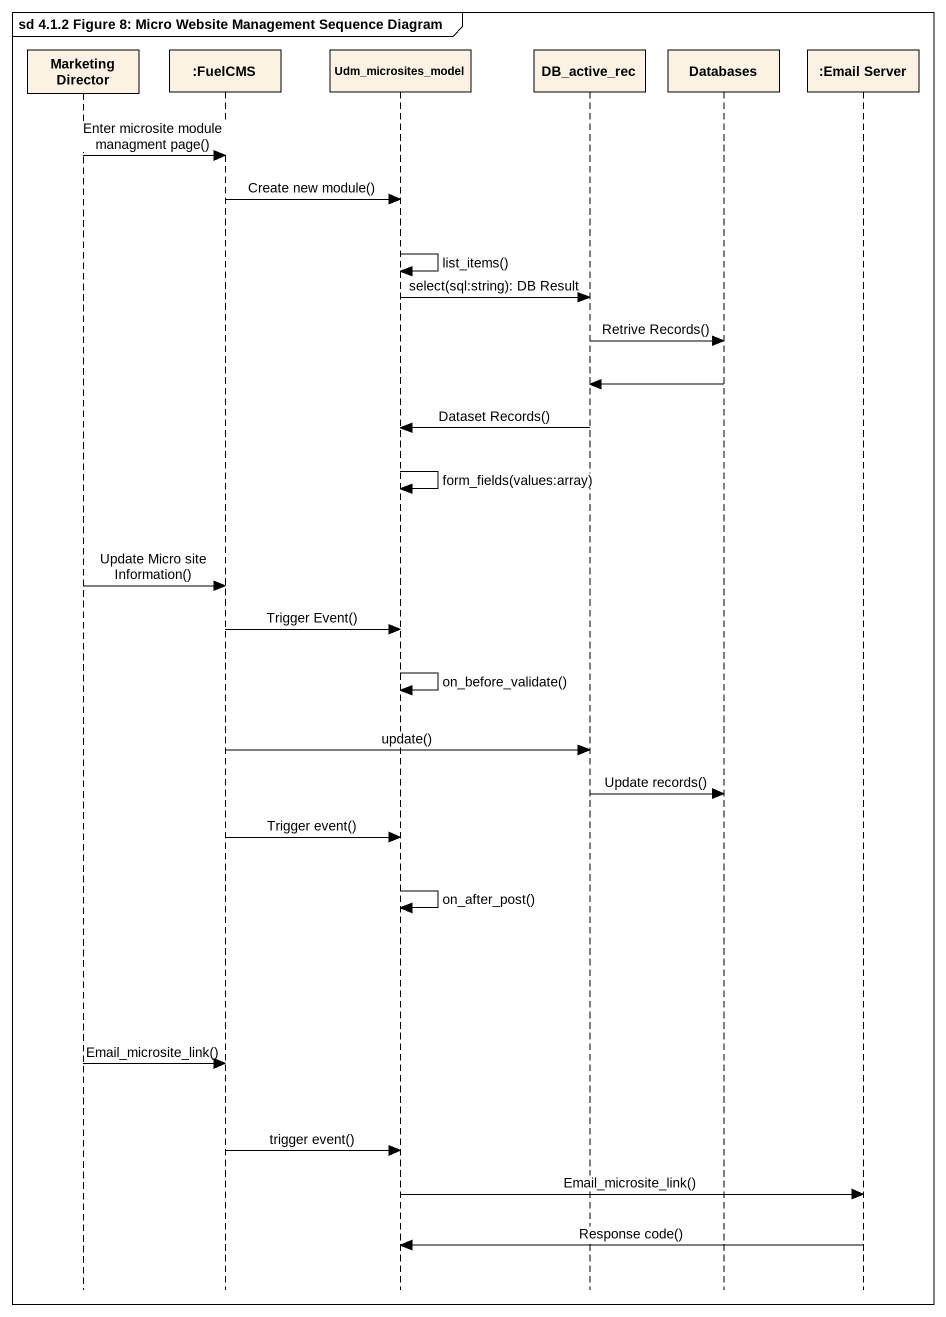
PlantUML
@startuml
mainframe sd 4.1.2 Figure 8: Micro Website Management Sequence Diagram
hide footbox
participant "Marketing Director" as Marketing_Director
participant ":FuelCMS" as FuelCMS
participant Udm_microsites_model
participant DB_active_rec
participant Databases
participant ":Email Server" as Email_Server

Marketing_Director -> FuelCMS : Enter microsite module managment page()
FuelCMS -> Udm_microsites_model : Create new module()
Udm_microsites_model -> Udm_microsites_model : list_items()
Udm_microsites_model -> DB_active_rec : select(sql:string): DB Result
DB_active_rec -> Databases : Retrive Records()
Databases -> DB_active_rec
DB_active_rec -> Udm_microsites_model : Dataset Records()
Udm_microsites_model -> Udm_microsites_model : form_fields(values:array)
Marketing_Director -> FuelCMS : Update Micro site Information()
FuelCMS -> Udm_microsites_model : Trigger Event()
Udm_microsites_model -> Udm_microsites_model : on_before_validate()
FuelCMS -> DB_active_rec : update()
DB_active_rec -> Databases : Update records()
FuelCMS -> Udm_microsites_model : Trigger event()
Udm_microsites_model -> Udm_microsites_model : on_after_post()
Marketing_Director -> FuelCMS : Email_microsite_link()
FuelCMS -> Udm_microsites_model : trigger event()
Udm_microsites_model -> Email_Server : Email_microsite_link()
Email_Server -> Udm_microsites_model : Response code()
@enduml
